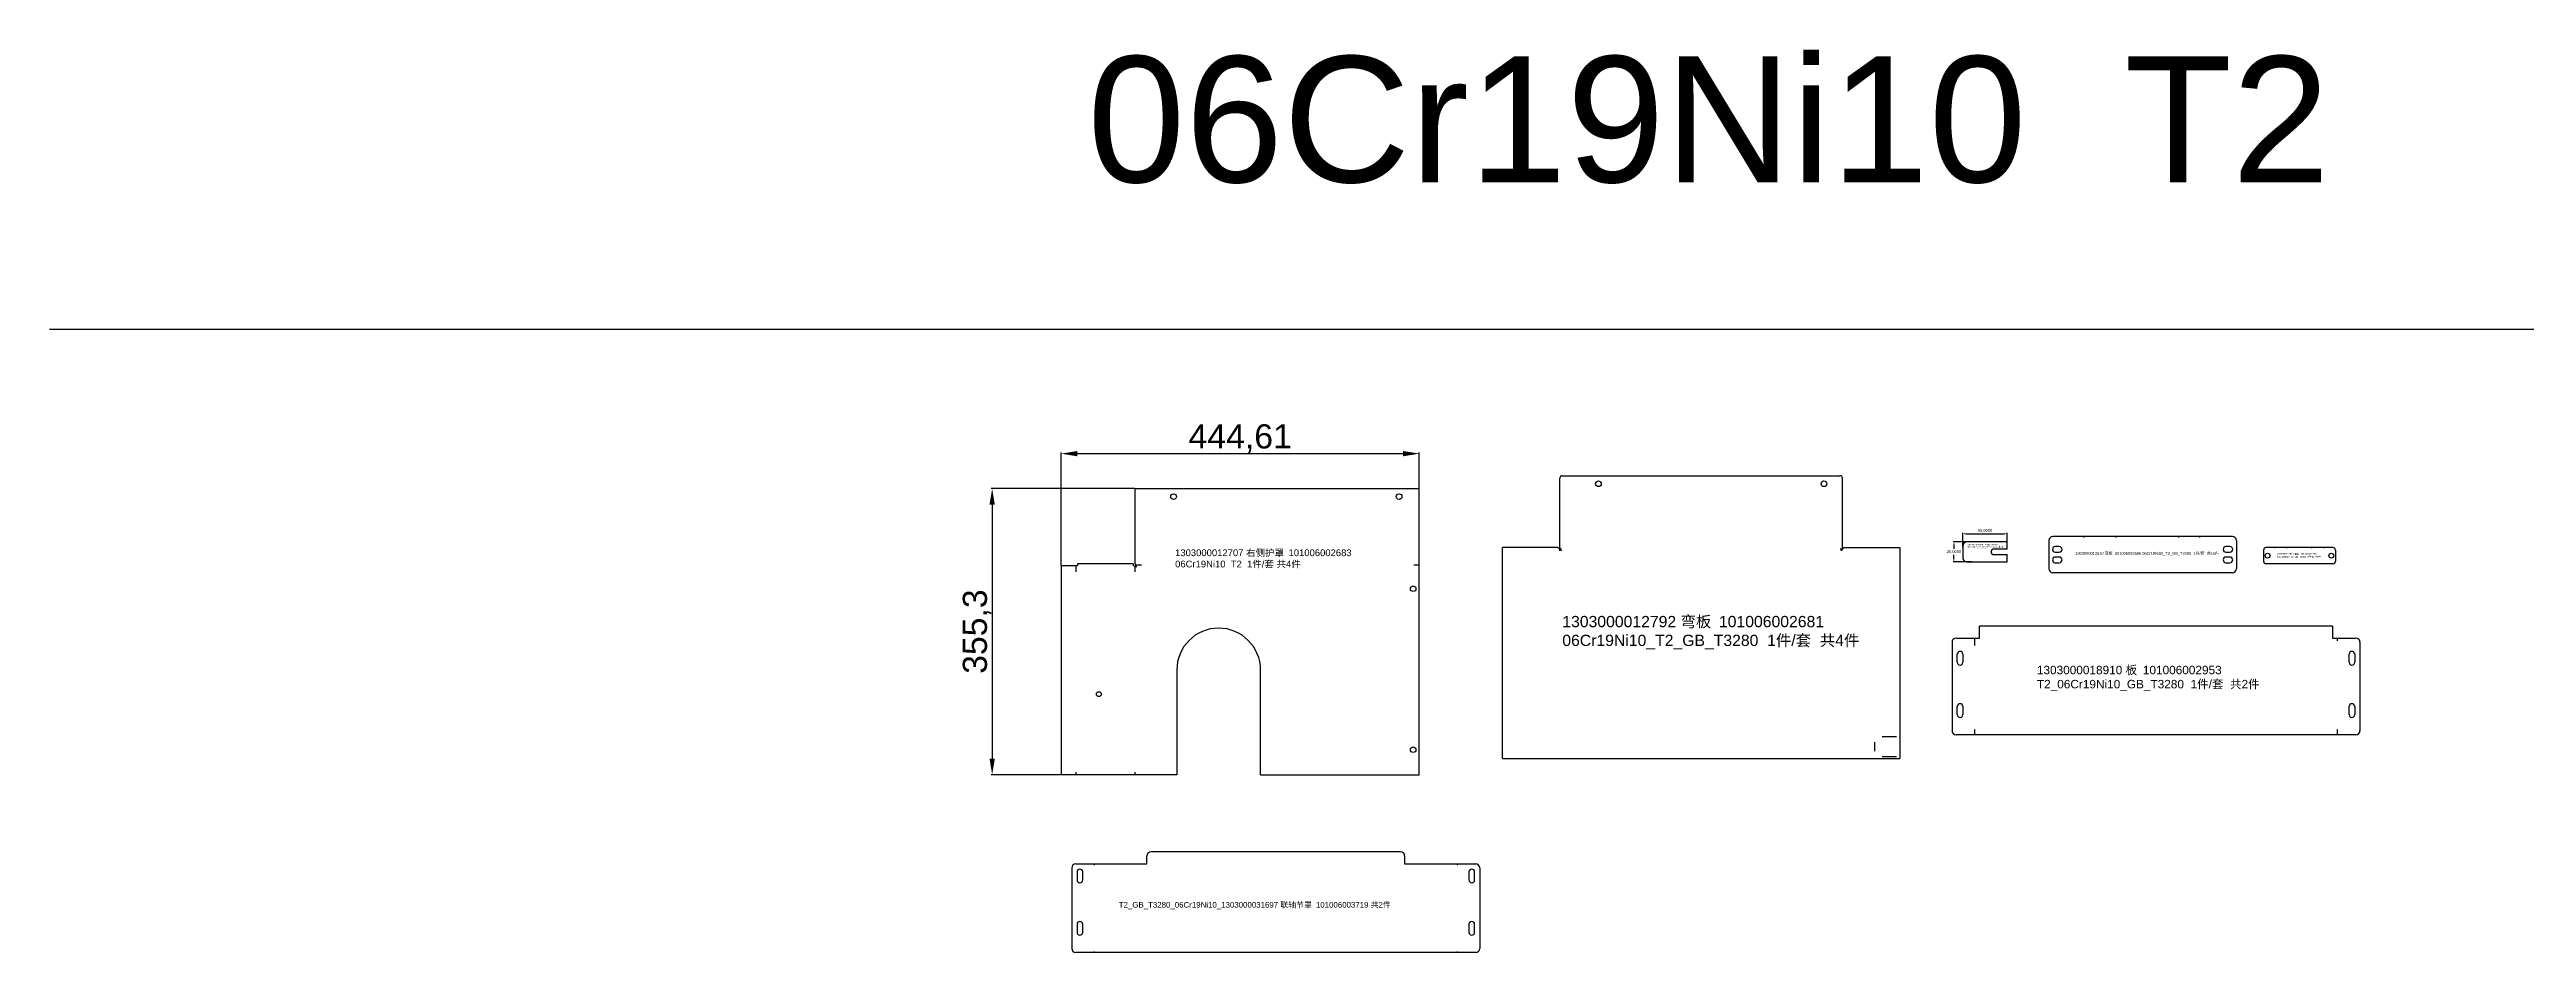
# Model space of a CAD drawing. Extents: x 1413 to 25440, y -2541 to 2823.
# Drawn here: x 1413 to 4488, y 1684 to 2806 of the extents above; entities that cross this region are included whole.
import ezdxf

# ---------------------------------------------------------------- set-up
doc = ezdxf.new("R2010")
doc.units = 0
doc.linetypes.add('CENTER', pattern=[50.8, 31.75, -6.35, 6.35, -6.35])
doc.linetypes.add('CENTERX2', pattern=[20.32, 12.7, -2.54, 2.54, -2.54])
doc.layers.get('0').update_dxf_attribs({"linetype": 'CONTINUOUS'})
doc.layers.get('DEFPOINTS').update_dxf_attribs({"linetype": 'CONTINUOUS'})
doc.styles.get("Standard").update_dxf_attribs({"font": 'arial.ttf'})
doc.dimstyles.new('0000', dxfattribs={"dimtxt": 30, "dimasz": 20, "dimexe": 1.25, "dimexo": 0.625, "dimtad": 1, "dimtxsty": 'STANDARD', "dimcen": 2.5, "dimazin": 3, "dimtfac": 1, "dimtmove": 0, "dimatfit": 3})
doc.dimstyles.new('ISO-25', dxfattribs={"dimtxt": 2.5, "dimasz": 2.5, "dimexe": 1.25, "dimexo": 0.625, "dimtad": 1, "dimtxsty": 'STANDARD', "dimcen": 2.5, "dimazin": 3, "dimtfac": 1, "dimtmove": 0, "dimatfit": 3})

# ---------------------------------------------------------------- blocks, each defined once
blk = doc.blocks.new('1303000012707_右侧护罩_1010060')
at = {"color": 7, "linetype": 'CONTINUOUS'}
for p, q in [((-175.3, 131.3), (-175.3, 224.3)), ((-175.3, 224.3), (177.5, 224.3)), ((-267.1, 128.8), (-267.1, -131)), ((-267.1, 128.8), (-246.8, 128.8)), ((-177.8, 131), (-246.8, 131)), ((-246.8, 131), (-246.8, 128.8)), ((-177.8, 131), (-177.8, 128.8)), ((-177.8, 128.8), (-173.5, 127)), ((-173.5, 127), (-175.3, 131.3)), ((-123.5, -1), (-123.5, -131)), ((-19.5, -131), (-19.5, -1)), ((-123.5, -131), (-267.1, -131)), ((-19.5, -131), (177.5, -131))]:
    blk.add_line(p, q, dxfattribs=at)
at = {"color": 7}
blk.add_line((177.5, -131), (177.5, 224.3), dxfattribs=at)
at = {"color": 6, "linetype": 'CENTERX2'}
for p, q in [((-249, 128.8), (-249, 121)), ((-175.7, 127.9), (-175.7, 121)), ((-167.3, 129.2), (-174.4, 129.2)), ((177.5, 129.2), (170.9, 129.2)), ((-249, -127.8), (-249, -131)), ((-175.7, -127.8), (-175.7, -131))]:
    blk.add_line(p, q, dxfattribs=at)
at = {"color": 7, "linetype": 'CONTINUOUS'}
for centre, radius in [((-127.5, 214.3), 3.5), ((152.5, 214.3), 3.5), ((170, 100), 3.5), ((-220.3, -31), 3), ((170, -100), 3.5)]:
    blk.add_circle(centre, radius, dxfattribs=at)
blk.add_arc((-71.5, -1), 52, 0, 180, dxfattribs=at)
at = {"color": 3, "insert": (-125.6, 148.8), "char_height": 8.4, "width": 245.572, "attachment_point": 1}
blk.add_mtext('1303000012707 {\\fSimSun|b0|i0|c134|p34;右侧护罩 }101006002683 06Cr19Ni10  T2  1{\\fSimSun|b0|i0|c134|p34;件}/{\\fSimSun|b0|i0|c134|p34;套} {\\fSimSun|b0|i0|c134|p34;共}4{\\fSimSun|b0|i0|c134|p34;件}', dxfattribs=at)
blk = doc.blocks.new('*D2')
at = {"color": 0}
for p, q in [((2668.9, 2165.5), (2668.9, 2305.1)), ((2688.9, 2303.8), (3093.5, 2303.8)), ((3113.5, 2261.1), (3113.5, 2305.1))]:
    blk.add_line(p, q, dxfattribs=at)
for points in [[(2688.9, 2307.1), (2688.9, 2300.5), (2668.9, 2303.8)], [(3093.5, 2307.1), (3093.5, 2300.5), (3113.5, 2303.8)]]:
    blk.add_solid(points, dxfattribs=at)
at = {"layer": 'DEFPOINTS', "color": 0}
for p in [(3113.5, 2303.8), (3113.5, 2260.4), (2668.9, 2164.9)]:
    blk.add_point(p, dxfattribs=at)
at = {"color": 0, "insert": (2891.2, 2322.5), "char_height": 30, "width": 239.817, "attachment_point": 5}
blk.add_mtext('444,61', dxfattribs=at)
blk = doc.blocks.new('*D3')
at = {"color": 0}
for p, q in [((2760.1, 2260.4), (2582, 2260.4)), ((2583.2, 2240.4), (2583.2, 1925.1)), ((2668.2, 1905.1), (2582, 1905.1))]:
    blk.add_line(p, q, dxfattribs=at)
for points in [[(2579.9, 2240.4), (2586.5, 2240.4), (2583.2, 2260.4)], [(2579.9, 1925.1), (2586.5, 1925.1), (2583.2, 1905.1)]]:
    blk.add_solid(points, dxfattribs=at)
at = {"layer": 'DEFPOINTS', "color": 0}
for p in [(2760.7, 2260.4), (2583.2, 1905.1), (2668.9, 1905.1)]:
    blk.add_point(p, dxfattribs=at)
at = {"color": 0, "insert": (2564.5, 2082.8), "char_height": 30, "width": 202.363, "attachment_point": 5, "rotation": 90}
blk.add_mtext('355,3', dxfattribs=at)
blk = doc.blocks.new('1303000012792_弯板_101006026')
at = {"color": 7, "linetype": 'CONTINUOUS'}
for p, q in [((-175.4, 131.3), (-175.4, 217.3)), ((-172.4, 220.3), (172.4, 220.3)), ((175.4, 131.3), (175.4, 217.3)), ((-246.8, -131), (-246.8, 131)), ((-177.8, 131), (-246.8, 131)), ((-177.8, 131), (-173.5, 127)), ((-173.5, 127), (-175.4, 131.3)), ((175.4, 131.3), (173.5, 127)), ((173.5, 127), (177.8, 131)), ((177.8, 131), (246.8, 131)), ((246.8, 131), (246.8, -131))]:
    blk.add_line(p, q, dxfattribs=at)
at = {"color": 6, "linetype": 'CENTERX2'}
for p, q in [((-175.7, 129), (-175.7, 127.2)), ((-173.3, 129.2), (-174.4, 129.2)), ((174.4, 129.2), (172.8, 129.2)), ((175.7, 127.8), (175.7, 129)), ((-175.7, -130.6), (-175.7, -131)), ((175.7, -131), (175.7, -130.6))]:
    blk.add_line(p, q, dxfattribs=at)
at = {"color": 6, "linetype": 'CONTINUOUS'}
for p, q in [((215.3, -110.4), (215.3, -121.9)), ((224.9, -103.5), (242.5, -103.5)), ((224.9, -128.5), (242.5, -128.5))]:
    blk.add_line(p, q, dxfattribs=at)
at = {"color": 7}
blk.add_line((-246.8, -131), (246.8, -131), dxfattribs=at)
at = {"color": 7, "linetype": 'CONTINUOUS'}
for centre in [(-127.5, 210.3), (152.5, 210.3)]:
    blk.add_circle(centre, 3.5, dxfattribs=at)
for centre, start, end in [((-172.4, 217.3), 90, 180), ((172.4, 217.3), 0, 90)]:
    blk.add_arc(centre, 3, start, end, dxfattribs=at)
at = {"color": 3, "insert": (-172.4, 46.2), "char_height": 14, "width": 374.253, "attachment_point": 1}
blk.add_mtext('1303000012792 {\\fSimSun|b0|i0|c134|p34;弯板 }101006002681 06Cr19Ni10_T2_GB_T3280  1{\\fSimSun|b0|i0|c134|p34;件}/{\\fSimSun|b0|i0|c134|p34;套}  {\\fSimSun|b0|i0|c134|p34;共}4{\\fSimSun|b0|i0|c134|p34;件}', dxfattribs=at)
blk = doc.blocks.new('1303000012793_板_1010060026')
at = {"color": 7, "linetype": 'CONTINUOUS'}
for p, q in [((-27.5, 7.5), (-27.5, -7.5)), ((27.5, 12.5), (-22.5, 12.5)), ((27.5, 3.5), (11, 3.5)), ((27.5, 3.5), (27.5, 12.5)), ((-22.5, -12.5), (27.5, -12.5)), ((11, -3.5), (27.5, -3.5)), ((27.5, -12.5), (27.5, -3.5))]:
    blk.add_line(p, q, dxfattribs=at)
for centre, radius, start, end in [((-22.5, 7.5), 5, 90, 180), ((11, 0), 3.5, 90, 270), ((-22.5, -7.5), 5, 180, 270)]:
    blk.add_arc(centre, radius, start, end, dxfattribs=at)
at = {"color": 3, "insert": (-22.7, 9.7), "char_height": 1.75, "width": 48.511, "attachment_point": 1}
blk.add_mtext('1303000012793 {\\fSimSun|b0|i0|c134|p34;板 }101006002682 06Cr19Ni10_T2_GB_T3280  1{\\fSimSun|b0|i0|c134|p34;件}/{\\fSimSun|b0|i0|c134|p34;套} {\\fSimSun|b0|i0|c134|p34;共}4{\\fSimSun|b0|i0|c134|p34;件}', dxfattribs=at)
blk = doc.blocks.new('*D6')
at = {"color": 0}
for p, q in [((3788.6, 2187.7), (3788.6, 2205.4)), ((3791.9, 2204.4), (3840.3, 2204.4)), ((3843.6, 2194.4), (3843.6, 2205.4))]:
    blk.add_line(p, q, dxfattribs=at)
for points in [[(3791.9, 2205), (3791.9, 2203.9), (3788.6, 2204.4)], [(3840.3, 2205), (3840.3, 2203.9), (3843.6, 2204.4)]]:
    blk.add_solid(points, dxfattribs=at)
at = {"layer": 'DEFPOINTS', "color": 0}
for p in [(3788.6, 2187.7), (3843.6, 2204.4), (3843.6, 2194.4)]:
    blk.add_point(p, dxfattribs=at)
at = {"color": 0, "insert": (3816.1, 2208.1), "char_height": 3.5, "width": 34.461, "attachment_point": 5}
blk.add_mtext('\\A1;55,0000', dxfattribs=at)
blk = doc.blocks.new('*D7')
at = {"color": 0}
for p, q in [((3799.6, 2194.4), (3776.5, 2194.4)), ((3777.5, 2191.1), (3777.5, 2185.5)), ((3799.6, 2169.4), (3776.5, 2169.4)), ((3777.5, 2172.7), (3777.5, 2178.3))]:
    blk.add_line(p, q, dxfattribs=at)
for points in [[(3776.9, 2191.1), (3778, 2191.1), (3777.5, 2194.4)], [(3776.9, 2172.7), (3778, 2172.7), (3777.5, 2169.4)]]:
    blk.add_solid(points, dxfattribs=at)
at = {"layer": 'DEFPOINTS', "color": 0}
for p in [(3799.6, 2194.4), (3777.5, 2169.4), (3799.6, 2169.4)]:
    blk.add_point(p, dxfattribs=at)
at = {"color": 0, "insert": (3777.5, 2181.9), "char_height": 3.5, "width": 34.584, "attachment_point": 5}
blk.add_mtext('\\A1;25,0000', dxfattribs=at)
blk = doc.blocks.new('1303000012610_弯板_101006002')
at = {"color": 7, "linetype": 'CONTINUOUS'}
for p, q in [((134.6, -61.3), (-88.3, -61.3)), ((-93.3, -66.3), (-93.3, -101.3)), ((-80.3, -73.8), (-85.3, -73.8)), ((-85.3, -80.8), (-80.3, -80.8)), ((-80.3, -86.8), (-85.3, -86.8)), ((131.6, -73.8), (126.6, -73.8)), ((126.6, -80.8), (131.6, -80.8)), ((131.6, -86.8), (126.6, -86.8)), ((139.6, -66.3), (139.6, -101.3)), ((134.6, -106.3), (-88.3, -106.3)), ((-85.3, -93.8), (-80.3, -93.8)), ((126.6, -93.8), (131.6, -93.8))]:
    blk.add_line(p, q, dxfattribs=at)
at = {"color": 6, "linetype": 'CENTER'}
for p, q in [((-49.9, -62.6), (-49.9, -61.3)), ((-9.7, -62.6), (-9.7, -61.3)), ((67.6, -61.3), (67.6, -62.6)), ((93.6, -61.3), (93.6, -62.6)), ((-49.9, -106.3), (-49.9, -105.4)), ((-9.7, -106.3), (-9.7, -105.4)), ((67.6, -105.4), (67.6, -106.3)), ((93.6, -105.4), (93.6, -106.3))]:
    blk.add_line(p, q, dxfattribs=at)
at = {"color": 7, "linetype": 'CONTINUOUS'}
for centre, radius, start, end in [((-88.3, -66.3), 5, 90, 180), ((134.6, -66.3), 5, 0, 90), ((-85.3, -77.3), 3.5, 90, 270), ((-85.3, -90.3), 3.5, 90, 270), ((-80.3, -77.3), 3.5, 270, 90), ((-80.3, -90.3), 3.5, 270, 90), ((126.6, -77.3), 3.5, 90, 270), ((126.6, -90.3), 3.5, 90, 270), ((131.6, -77.3), 3.5, 270, 90), ((131.6, -90.3), 3.5, 270, 90), ((-88.3, -101.3), 5, 180, 270), ((134.6, -101.3), 5, 270, 0)]:
    blk.add_arc(centre, radius, start, end, dxfattribs=at)
at = {"color": 3, "insert": (-60.6, -80.4), "char_height": 3.5, "width": 180.856, "attachment_point": 1}
blk.add_mtext('1303000012610 {\\fSimSun|b0|i0|c134|p34;弯板 }101006002696 06Cr19Ni10_T2_GB_T3280  1{\\fSimSun|b0|i0|c134|p34;件}/{\\fSimSun|b0|i0|c134|p34;套}  {\\fSimSun|b0|i0|c134|p34;共16件}', dxfattribs=at)
blk = doc.blocks.new('1303000018910_板_1010060029_v2')
at = {"color": 7, "linetype": 'CONTINUOUS'}
for p, q in [((72278.2, 11027.5), (72278.2, 11042.5)), ((72716.2, 11042.5), (72278.2, 11042.5)), ((72716.2, 11042.5), (72716.2, 11027.5)), ((72243.9, 11022.5), (72243.9, 10912.5)), ((72248.9, 11027.5), (72278.2, 11027.5)), ((72716.2, 11027.5), (72745.5, 11027.5)), ((72750.5, 11022.5), (72750.5, 10912.5)), ((72250.4, 10997.5), (72250.4, 11007.5)), ((72257.4, 11007.5), (72257.4, 10997.5)), ((72737, 10997.5), (72737, 11007.5)), ((72744, 11007.5), (72744, 10997.5)), ((72250.4, 10932.5), (72250.4, 10942.5)), ((72257.4, 10942.5), (72257.4, 10932.5)), ((72737, 10932.5), (72737, 10942.5)), ((72744, 10942.5), (72744, 10932.5)), ((72745.5, 10907.5), (72248.9, 10907.5))]:
    blk.add_line(p, q, dxfattribs=at)
at = {"color": 6, "linetype": 'CENTER'}
for p, q in [((72272.1, 11018.5), (72272.1, 11027.5)), ((72722.3, 11027.5), (72722.3, 11024.2)), ((72272.1, 10907.5), (72272.1, 10913.8)), ((72722.3, 10913.8), (72722.3, 10907.5))]:
    blk.add_line(p, q, dxfattribs=at)
at = {"color": 7, "linetype": 'CONTINUOUS'}
for centre, radius, start, end in [((72248.9, 11022.5), 5, 90, 180), ((72253.9, 11007.5), 3.5, 0, 180), ((72740.5, 11007.5), 3.5, 0, 180), ((72745.5, 11022.5), 5, 0, 90), ((72253.9, 10997.5), 3.5, 180, 360), ((72740.5, 10997.5), 3.5, 180, 0), ((72253.9, 10942.5), 3.5, 360, 180), ((72253.9, 10932.5), 3.5, 180, 0), ((72740.5, 10942.5), 3.5, 0, 180), ((72740.5, 10932.5), 3.5, 180, 0), ((72248.9, 10912.5), 5, 180, 270), ((72745.5, 10912.5), 5, 270, 0)]:
    blk.add_arc(centre, radius, start, end, dxfattribs=at)
at = {"color": 3, "insert": (72349.3, 10993.1), "char_height": 10.5, "width": 288.095, "attachment_point": 1}
blk.add_mtext('1303000018910 {\\fSimSun|b0|i0|c134|p34;板 }101006002953 T2_06Cr19Ni10_GB_T3280  1{\\fSimSun|b0|i0|c134|p34;件}/{\\fSimSun|b0|i0|c134|p34;套}  {\\fSimSun|b0|i0|c134|p34;共}2{\\fSimSun|b0|i0|c134|p34;件}', dxfattribs=at)
blk = doc.blocks.new('1303000012617_弯板_101006002')
at = {"color": 7, "linetype": 'CONTINUOUS'}
for p, q in [((39, -44), (39, -58)), ((125.2, -41), (42, -41)), ((125.2, -61), (42, -61)), ((128.2, -44), (128.2, -58))]:
    blk.add_line(p, q, dxfattribs=at)
at = {"color": 6, "linetype": 'CENTER'}
for p, q in [((53.1, -41.5), (53.1, -41)), ((53.1, -61), (53.1, -60.3)), ((68.4, -41.5), (68.4, -41)), ((68.4, -61), (68.4, -60.3)), ((98.7, -41), (98.7, -41.5)), ((98.7, -60.3), (98.7, -61)), ((114, -41), (114, -41.5)), ((114, -60.3), (114, -61))]:
    blk.add_line(p, q, dxfattribs=at)
at = {"color": 7, "linetype": 'CONTINUOUS'}
for centre in [(44, -51), (123.2, -51)]:
    blk.add_circle(centre, 3, dxfattribs=at)
for centre, start, end in [((42, -44), 90, 180), ((42, -58), 180, 270), ((125.2, -44), 0, 90), ((125.2, -58), 270, 0)]:
    blk.add_arc(centre, 3, start, end, dxfattribs=at)
at = {"color": 3, "insert": (55.4, -47.8), "char_height": 2.1, "width": 59.948, "attachment_point": 1}
blk.add_mtext('1303000012617 {\\fSimSun|b0|i0|c134|p34;弯板 }101006002753 06Cr19Ni10_T2_GB_T3280  1{\\fSimSun|b0|i0|c134|p34;件}/{\\fSimSun|b0|i0|c134|p34;套} {\\fSimSun|b0|i0|c134|p34;共}8{\\fSimSun|b0|i0|c134|p34;件}', dxfattribs=at)
blk = doc.blocks.new('1303000031697_联轴节罩_1010060')
at = {"color": 7, "linetype": 'CONTINUOUS'}
for p, q in [((58, 62.5), (-252, 62.5)), ((-350.3, 42.5), (-350.3, -57.5)), ((-345.3, 47.5), (-257, 47.5)), ((-343.8, 37.5), (-343.8, 27.5)), ((-336.8, 27.5), (-336.8, 37.5)), ((-257, 47.5), (-257, 57.5)), ((63, 57.5), (63, 47.5)), ((63, 47.5), (151.3, 47.5)), ((142.8, 37.5), (142.8, 27.5)), ((149.8, 27.5), (149.8, 37.5)), ((156.3, 42.5), (156.3, -57.5)), ((-343.8, -27.5), (-343.8, -37.5)), ((-336.8, -37.5), (-336.8, -27.5)), ((142.8, -27.5), (142.8, -37.5)), ((149.8, -37.5), (149.8, -27.5)), ((151.3, -62.5), (-345.3, -62.5))]:
    blk.add_line(p, q, dxfattribs=at)
at = {"color": 6, "linetype": 'CONTINUOUS'}
for p, q in [((-322.1, 45.8), (-322.1, 47.5)), ((128.2, 47.5), (128.2, 45.8)), ((-322.1, -62.5), (-322.1, -61.2)), ((128.2, -61.2), (128.2, -62.5))]:
    blk.add_line(p, q, dxfattribs=at)
at = {"color": 7, "linetype": 'CONTINUOUS'}
for centre, radius, start, end in [((-252, 57.5), 5, 90, 180), ((58, 57.5), 5, 0, 90), ((-345.3, 42.5), 5, 90, 180), ((-340.3, 37.5), 3.5, 0, 180), ((146.3, 37.5), 3.5, 0, 180), ((151.3, 42.5), 5, 0, 90), ((-340.3, 27.5), 3.5, 180, 0), ((146.3, 27.5), 3.5, 180, 0), ((-340.3, -27.5), 3.5, 0, 180), ((146.3, -27.5), 3.5, 0, 180), ((-345.3, -57.5), 5, 180, 270), ((-340.3, -37.5), 3.5, 180, 0), ((146.3, -37.5), 3.5, 180, 0), ((151.3, -57.5), 5, 270, 0)]:
    blk.add_arc(centre, radius, start, end, dxfattribs=at)
at = {"color": 3, "insert": (-292, 0.2), "char_height": 7, "width": 388.696, "attachment_point": 1}
blk.add_mtext('T2_GB_T3280_06Cr19Ni10_1303000031697 {\\fSimSun|b0|i0|c134|p34;联轴节罩 }101006003719 {\\fSimSun|b0|i0|c134|p34;共}2{\\fSimSun|b0|i0|c134|p34;件}', dxfattribs=at)

msp = doc.modelspace()

# ---------------------------------------------------------------- linework, layer by layer
at = {"color": 1}
msp.add_line((1412.72579, 2458.40389), (25439.97912, 2458.40389), dxfattribs=at)

# ---------------------------------------------------------------- block references
for name, p in [('1303000012792_弯板_101006026', (3463.54733, 2056.07642)), ('1303000012707_右侧护罩_1010060', (2935.97521, 2036.12349)), ('1303000012793_板_1010060026', (3816.11434, 2181.88739)), ('1303000012610_弯板_101006002', (3988.6061, 2262.20675)), ('1303000012617_弯板_101006002', (4122.91873, 2228.08834))]:
    msp.add_blockref(name, p)
for name, p in [('1303000018910_板_1010060029_v2', (-68468.83336, -8952.75237)), ('1303000031697_联轴节罩_1010060', (3032.40039, 1746.86571))]:
    msp.add_blockref(name, p, dxfattribs=at)

# ---------------------------------------------------------------- texts
at = {"color": 1, "insert": (2701.39752, 2797.32616), "char_height": 156.4590662, "width": 1577.0908786, "attachment_point": 1}
msp.add_mtext('06Cr19Ni10  T2 ', dxfattribs=at)

# ---------------------------------------------------------------- dimensions: what is measured, and where the dimension line sits
at = {"color": 1}
for base, p1, p2, dimstyle, override, picture, middle in [((3113.47521, 2303.80326), (2668.86724, 2164.91136), (3113.47521, 2260.42748), '0000', {"dimsah": 1, "dimtzin": 8}, '*D2', (2891.17123, 2322.45691)), ((3843.61434, 2204.42445), (3788.61434, 2187.66082), (3843.61434, 2194.38739), 'ISO-25', {"dimtxt": 3.5, "dimasz": 3.302, "dimexe": 1, "dimexo": 0, "dimgap": 1.524, "dimtih": 1, "dimtoh": 1, "dimdec": 4, "dimzin": 0, "dimsah": 1, "dimdle": 6.604, "dimtdec": 4, "dimtolj": 1, "dimtzin": 8}, '*D6', (3816.11434, 2208.05179))]:
    dim = msp.add_linear_dim(base=base, p1=p1, p2=p2, dimstyle=dimstyle, override=override, dxfattribs=at)
    dim.commit()
    dim.dimension.update_dxf_attribs({"geometry": picture, "text_midpoint": middle})
for base, p1, p2, dimstyle, override, picture, middle in [((2583.20074, 1905.12349), (2760.68734, 2260.42748), (2668.86724, 1905.12349), '0000', {"dimsah": 1, "dimtzin": 8}, '*D3', (2564.54709, 2082.77548)), ((3777.49532, 2169.38739), (3799.56331, 2194.38739), (3799.56331, 2169.38739), 'ISO-25', {"dimtxt": 3.5, "dimasz": 3.302, "dimexe": 1, "dimexo": 0, "dimgap": 1.524, "dimtih": 1, "dimtoh": 1, "dimdec": 4, "dimzin": 0, "dimsah": 1, "dimdle": 6.604, "dimtdec": 4, "dimtolj": 1, "dimtzin": 8}, '*D7', (3777.49532, 2181.88739))]:
    dim = msp.add_linear_dim(base=base, p1=p1, p2=p2, angle=90, dimstyle=dimstyle, override=override, dxfattribs=at)
    dim.commit()
    dim.dimension.update_dxf_attribs({"geometry": picture, "text_midpoint": middle})

doc.saveas('drawing.dxf')
